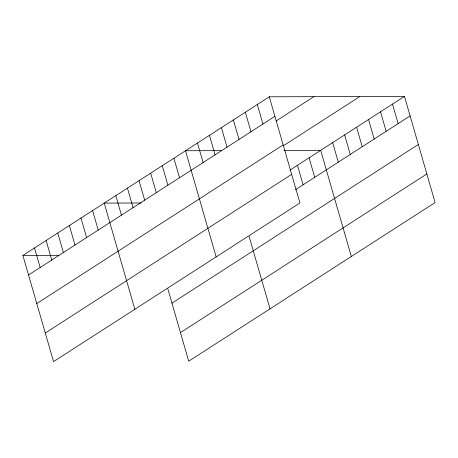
<?xml version="1.0" encoding="UTF-8"?>
<svg xmlns="http://www.w3.org/2000/svg" width="458" height="458" viewBox="0 0 458 458"><rect width="100%" height="100%" fill="white"/><g stroke="black" fill="none" stroke-linecap="round" stroke-linejoin="round"><path stroke-width="0.69" d="M269.281 96.804L299.921 202.963L53.54 361.614L22.9 255.45L269.281 96.804L404.46 96.386L435.1 202.55L188.719 361.196L167.84 288.849M28.533 274.966L274.909 116.315M276.191 120.941L313.89 96.667M36.783 303.557L283.164 144.911M283.262 145.844L359.851 96.523M289.908 170.147L404.46 96.386M45.29 333.018L291.666 174.372M295.542 189.664L410.093 115.903M171.962 303.144L418.343 144.493M180.469 332.605L426.845 173.954M221.62 150.63L185.513 150.745L216.153 256.904M283.868 150.442L320.692 150.327L351.332 256.491M141.024 202.986L104.206 203.1L134.847 309.259M22.9 255.45L59.013 255.341M392.489 104.092L398.122 123.608M380.524 111.798L386.157 131.314M368.558 119.504L374.192 139.02M356.593 127.209L362.221 146.726M344.622 134.915L350.255 154.432M332.657 142.621L338.29 162.138M309.076 157.81L314.709 177.32M297.46 165.286L303.093 184.797M257.31 104.51L262.944 124.021M245.345 112.216L250.978 131.727M233.38 119.922L239.007 139.432M221.409 127.627L227.042 147.138M249.141 236.494L270.025 308.841M209.443 135.333L215.077 154.844M197.478 143.039L203.112 162.55M173.897 158.222L179.525 177.733M162.281 165.704L167.914 185.215M150.665 173.181L156.298 192.692M139.049 180.658L144.682 200.175M127.433 188.141L133.066 207.651M115.822 195.618L121.45 215.134M92.59 210.577L98.224 230.088M80.974 218.054L86.608 237.57M69.358 225.536L74.992 245.047M57.742 233.013L63.376 252.53M46.132 240.496L51.76 260.007M34.516 247.973L40.149 267.483"/></g></svg>
